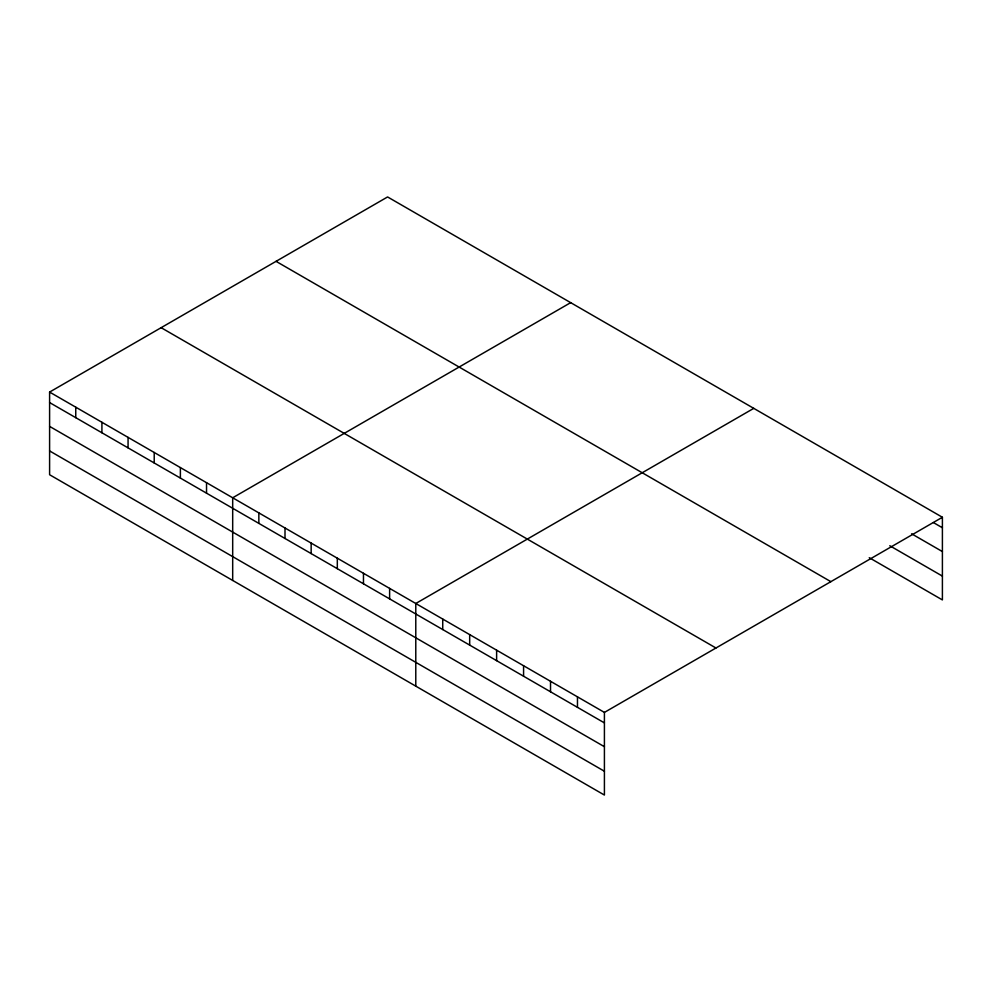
<?xml version="1.0" encoding="UTF-8"?>
<svg xmlns="http://www.w3.org/2000/svg" width="992" height="992" viewBox="0 0 992 992"><rect width="100%" height="100%" fill="white"/><g stroke="black" fill="none" stroke-linecap="round" stroke-linejoin="round"><path stroke-width="1.49" d="M49.6 392.076L604.413 712.405L604.413 795.051L49.6 474.734L49.6 392.076L387.587 196.949L942.4 517.266L942.4 599.924L869.252 557.69M570.673 302.647L232.686 497.786L232.686 580.444M753.759 408.357L415.784 603.496L415.784 686.142M604.413 712.405L942.4 517.266M933.422 522.573L942.4 527.756M911.598 533.795L942.4 551.577M889.787 545.736L942.4 576.104M276.049 261.342L830.862 581.659M161.138 327.682L715.951 647.999M49.6 402.566L604.413 722.895M49.6 426.386L604.413 746.703M49.6 450.926L604.413 771.243M577.468 696.843L577.468 707.333M550.523 681.281L550.523 691.771M523.578 665.719L523.578 676.222M496.62 650.169L496.62 660.66M469.675 634.607L469.675 645.098M442.73 619.045L442.73 629.536M389.62 588.392L389.62 598.883M363.469 573.289L363.469 583.78M337.317 558.186L337.317 568.676M311.153 543.083L311.153 553.573M285.002 527.992L285.002 538.482M258.85 512.889L258.85 523.379M206.534 482.682L206.534 493.173M180.383 467.579L180.383 478.07M154.219 452.476L154.219 462.979M128.067 437.385L128.067 447.876M101.916 422.282L101.916 432.772M75.752 407.179L75.752 417.669"/></g></svg>
